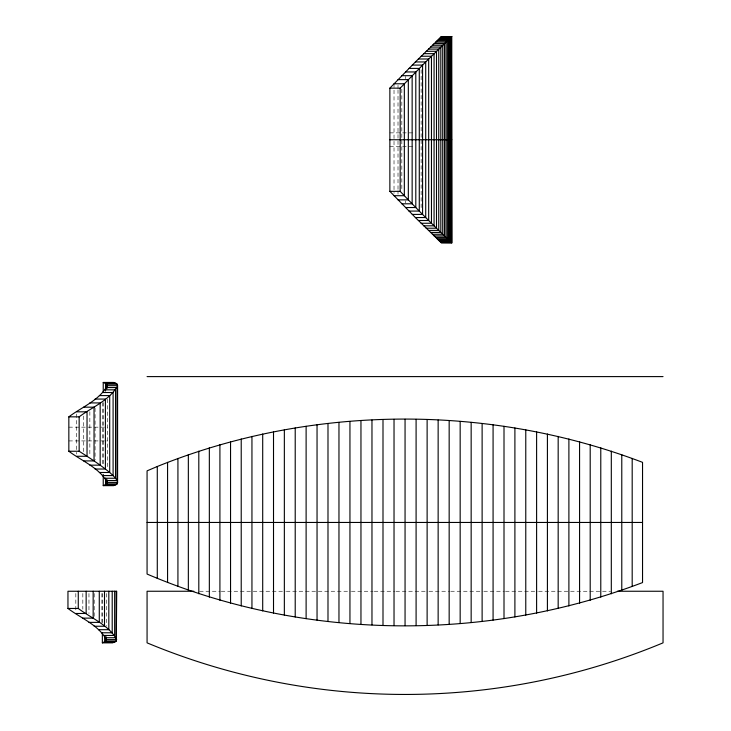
<?xml version="1.0" encoding="UTF-8"?>
<svg xmlns="http://www.w3.org/2000/svg" width="731" height="731" viewBox="0 0 731 731"><rect width="100%" height="100%" fill="white"/><g stroke="black" fill="none" stroke-linecap="round" stroke-linejoin="round"><path stroke-width="0.55" stroke-dasharray="3.65 2.74" d="M389.861 132.868L414.934 132.868M389.861 146.629L414.934 146.629M68.842 427.16L107.274 427.16M68.842 440.921L105.529 440.921M106.726 440.921L107.274 440.921M199.581 591.251L220.132 591.251M221.265 591.251L252.094 591.251M253.237 591.251L285.2 591.251M286.342 591.251L317.163 591.251M318.305 591.251L350.268 591.251M351.41 591.251L373.093 591.251M374.235 591.251L394.786 591.251M395.928 591.251L427.891 591.251M429.033 591.251L449.583 591.251M450.716 591.251L482.688 591.251M483.821 591.251L504.372 591.251M505.514 591.251L537.477 591.251M538.619 591.251L569.44 591.251M570.582 591.251L601.403 591.251M602.545 591.251L610.54 591.251M421.138 69.756L421.138 209.733M405.477 76.463L405.477 78.72M405.477 200.769L405.477 203.026M401.831 89.145L401.831 190.352M398.011 85.289L398.011 88.689M398.011 89.822L398.011 189.667M398.011 190.8L398.011 194.199M394.018 83.782L394.018 193.423M107.274 399.135L107.274 468.946M106.388 593.499L106.388 626.12M103.235 402.571L103.235 465.519M102.769 402.58L102.769 465.51M102.349 593.499L102.349 622.666M101.883 593.499L101.883 622.675M95.076 408.053L95.076 460.027M94.189 593.508L94.189 617.211M89.849 411.736L89.849 456.345M88.963 593.481L88.963 613.483M83.727 416.058L83.727 452.023M82.831 593.49L82.831 609.17M76.709 414.011L76.709 454.079M75.823 593.481L75.823 611.262"/><path stroke-width="1.1" d="M103.235 392.51L103.235 382.441L106.881 384.204L107.274 385.685C99.343 400.369 81.717 407.094 68.842 416.844L68.842 451.246C81.717 460.987 99.343 467.712 107.274 482.405L106.881 483.885L103.235 485.64L103.235 474.465M103.235 485.64L113.561 485.64L117.198 483.885L117.59 482.405L117.59 385.685L117.198 384.204L113.561 382.441L103.235 382.441M102.349 642.851L112.665 642.851L116.311 641.096L116.704 591.251L67.956 591.251L67.956 608.457C80.83 618.198 98.447 624.923 106.388 639.616L105.986 641.096L102.349 642.851L102.349 632.754M389.861 88.149L415.4 61.943L441.46 36.55L451.776 36.55L451.776 242.939L441.369 242.856L415.4 217.555L389.861 191.348L389.861 88.149L400.177 88.149L425.716 61.943L451.776 36.55M68.842 416.844L79.158 416.844C92.042 407.094 109.659 400.369 117.59 385.685L107.274 385.685M157.284 466.497L147.068 470.855L147.068 574.054C302.698 640.502 484.598 642.668 642.54 582.57L642.54 462.339C488.016 403.457 310.712 404.526 157.284 466.497L157.284 578.422M441.369 36.641L451.685 36.641M441.095 36.897L451.411 36.897L451.776 242.939M440.638 37.336L450.963 37.336L450.963 242.162L440.638 242.162M440.007 37.939L450.323 37.939L450.323 241.559L440.007 241.559M439.185 38.716L449.51 38.716L449.51 240.773L451.411 242.591L441.095 242.591M438.189 39.666L448.514 39.666L448.514 239.823L438.189 239.823M437.01 40.799L447.335 40.799L447.335 238.699L449.51 240.773L439.185 240.773M435.658 42.096L445.974 42.096L445.974 237.392L447.335 238.699L437.01 238.699M434.113 43.577L444.439 43.577L444.439 235.912L445.974 237.392L435.658 237.392M432.405 45.231L442.721 45.231L442.721 234.258L444.439 235.912L434.113 235.912M430.504 47.067L440.82 47.067L440.82 232.421L442.721 234.258L432.405 234.258M428.43 49.087L438.746 49.087L438.746 230.402L440.82 232.421L430.504 232.421M426.173 51.289L436.498 51.289L436.498 228.209L438.746 230.402L428.43 230.402M423.742 53.665L434.068 53.665L434.068 225.824L436.498 228.209L426.173 228.209M421.138 56.232L431.464 56.232L431.464 223.257L434.068 225.824L423.742 225.824M418.36 58.992L428.677 58.992L428.677 220.497L431.464 223.257L421.138 223.257M415.4 61.943L425.716 61.943L425.716 217.555L428.677 220.497L418.36 220.497M412.266 65.077L422.582 65.077L422.582 214.411L425.716 217.555L415.4 217.555M408.958 68.412L419.283 68.412L419.283 211.076L422.582 214.411L412.266 214.411M405.477 71.949L415.802 71.949L415.802 207.54L419.283 211.076L408.958 211.076M401.831 75.686L412.147 75.686L412.147 203.803L415.802 207.54L405.477 207.54M398.011 79.633L408.327 79.633L408.327 199.865L412.147 203.803L401.831 203.803M394.018 83.782L404.334 83.782L404.334 195.707L408.327 199.865L398.011 199.865M389.861 139.749L451.776 139.749M389.861 191.348L400.177 191.348L404.334 195.707L394.018 195.707M147.068 376.602L663.044 376.602M115.854 383.126L105.529 383.126L105.529 391.03M117.198 384.204L106.881 384.204L106.881 388.728M106.726 387.558L117.042 387.558L117.042 480.523L117.59 482.405L107.274 482.405M105.218 389.842L115.544 389.842L115.544 478.248L117.042 480.523L106.726 480.523M102.769 392.52L113.095 392.52L113.095 475.57L115.544 478.248L105.218 478.248M99.389 395.59L109.705 395.59L109.705 472.491L113.095 475.57L102.769 475.57M95.076 399.062L105.401 399.062L105.401 469.028L109.705 472.491L99.389 472.491M89.849 402.918L100.174 402.918L100.174 465.163L105.401 469.028L95.076 469.028M83.727 407.176L94.043 407.176L94.043 460.914L100.174 465.163L89.849 465.163M76.709 411.818L87.035 411.818L87.035 456.272L94.043 460.914L83.727 460.914M68.842 451.246L79.158 451.246L87.035 456.272L76.709 456.272M117.198 483.885L106.881 483.885L106.881 479.362M115.854 484.964L105.529 484.964L105.529 478.184M147.068 522.455L642.54 522.455M193.87 591.251L147.068 591.251L147.068 642.851A670.775 670.775 0 0 0 663.044 642.851L663.044 591.251L617.384 591.251M67.956 608.457L78.272 608.457C91.147 618.198 108.773 624.923 116.704 639.616L106.388 639.616M75.823 613.483L86.148 613.483L86.148 591.251M82.831 618.124L93.157 618.124L93.157 591.251M88.963 622.373L99.279 622.373L99.279 591.251M94.189 626.239L104.506 626.239L104.506 591.251M98.502 629.702L108.818 629.702L108.818 591.251M101.883 632.781L112.208 632.781L112.208 591.251M104.332 635.458L114.648 635.458L114.648 591.251M105.831 637.734L116.156 637.734L116.156 591.251M116.311 641.096L105.986 641.096L105.986 636.564M114.959 642.174L104.643 642.174L104.643 635.385M632.187 458.401L632.187 586.518M621.779 454.664L621.779 590.255M611.308 451.128L611.308 593.791M600.781 447.792L600.781 597.126M590.2 444.649L590.2 600.261M579.573 441.707L579.573 603.212M568.892 438.947L568.892 605.962M558.173 436.38L558.173 608.539M547.409 433.995L547.409 610.915M536.609 431.802L536.609 613.117M525.772 429.782L525.772 615.127M514.898 427.946L514.898 616.964M504.006 426.292L504.006 618.627M493.078 424.812L493.078 620.107M482.122 423.505L482.122 621.405M471.157 422.381L471.157 622.529M460.164 421.431L460.164 623.488M449.163 420.645L449.163 624.265M438.143 420.042L438.143 624.868M427.123 419.612L427.123 625.307M416.094 419.347L416.094 625.562M405.056 419.256L405.056 625.654M400.177 88.149L400.177 191.348M394.027 419.347L394.027 625.562M382.998 419.612L382.998 625.307M371.969 420.042L371.969 624.868M360.959 420.645L360.959 624.265M349.948 421.431L349.948 623.488M338.965 422.381L338.965 622.529M327.991 423.505L327.991 621.405M317.044 424.812L317.044 620.107M306.115 426.292L306.115 618.627M295.214 427.946L295.214 616.964M284.35 429.782L284.35 615.127M273.513 431.802L273.513 613.117M262.703 433.995L262.703 610.915M251.948 436.38L251.948 608.539M241.221 438.947L241.221 605.962M230.548 441.707L230.548 603.212M219.912 444.649L219.912 600.261M209.34 447.792L209.34 597.126M198.805 451.128L198.805 593.791M188.342 454.664L188.342 590.255M177.925 458.401L177.925 586.518M167.573 462.339L167.573 582.57M79.158 416.844L79.158 451.246M78.272 591.251L78.272 608.457"/></g></svg>
